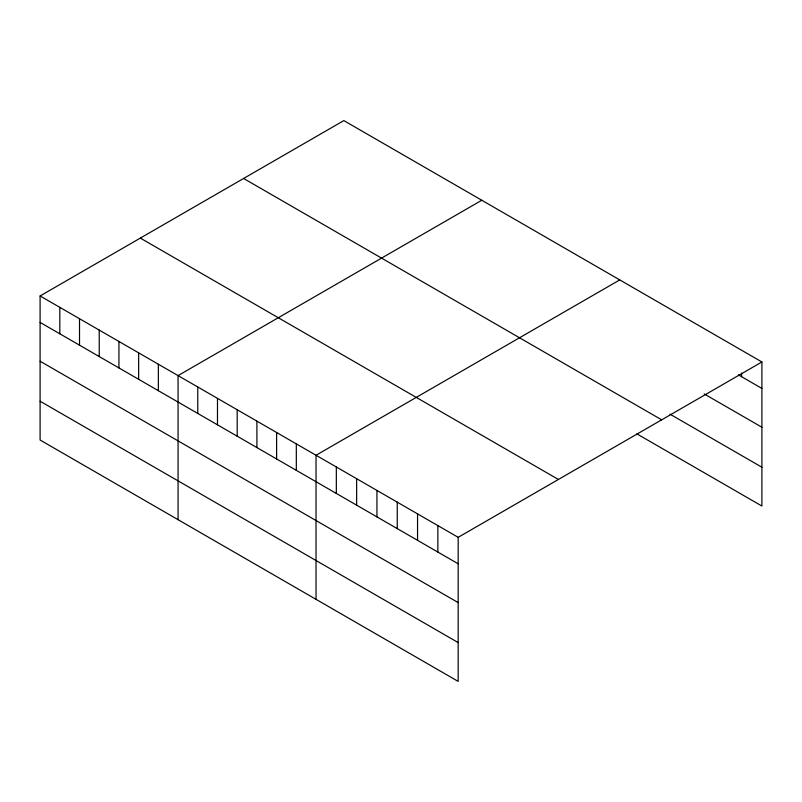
<?xml version="1.0" encoding="UTF-8"?>
<svg xmlns="http://www.w3.org/2000/svg" width="802" height="802" viewBox="0 0 802 802"><rect width="100%" height="100%" fill="white"/><g stroke="black" fill="none" stroke-linecap="round" stroke-linejoin="round"><path stroke-width="1.2" d="M40.1 295.958L458.173 537.33L458.173 681.399L40.1 440.027L40.1 295.958L343.827 120.601L761.9 361.973L761.9 506.042L636.858 433.852M481.791 200.249L178.064 375.607L178.064 519.686M619.756 279.908L316.028 455.265L316.028 599.335M458.173 537.33L761.9 361.973M738.391 374.855L761.9 388.429M704.186 393.922L761.9 427.235M669.991 414.163L761.9 467.225M243.597 178.465L661.67 419.837M140.33 238.094L558.403 479.456M40.1 322.414L458.173 563.786M40.1 361.231L458.173 602.603M40.1 401.221L458.173 642.582M741.589 373.1L741.589 376.699M437.862 525.601L437.862 552.067M417.551 513.881L417.551 540.337M397.251 502.152L397.251 528.618M376.94 490.433L376.94 516.889M356.639 478.714L356.639 505.17M336.329 466.985L336.329 493.441M296.319 443.887L296.319 470.343M276.61 432.509L276.61 458.965M256.901 421.13L256.901 447.586M237.191 409.752L237.191 436.208M217.482 398.373L217.482 424.829M197.773 386.985L197.773 413.451M158.355 364.228L158.355 390.694M138.646 352.85L138.646 379.316M118.937 341.472L118.937 367.928M99.227 330.093L99.227 356.549M79.518 318.715L79.518 345.171M59.809 307.336L59.809 333.792"/></g></svg>
